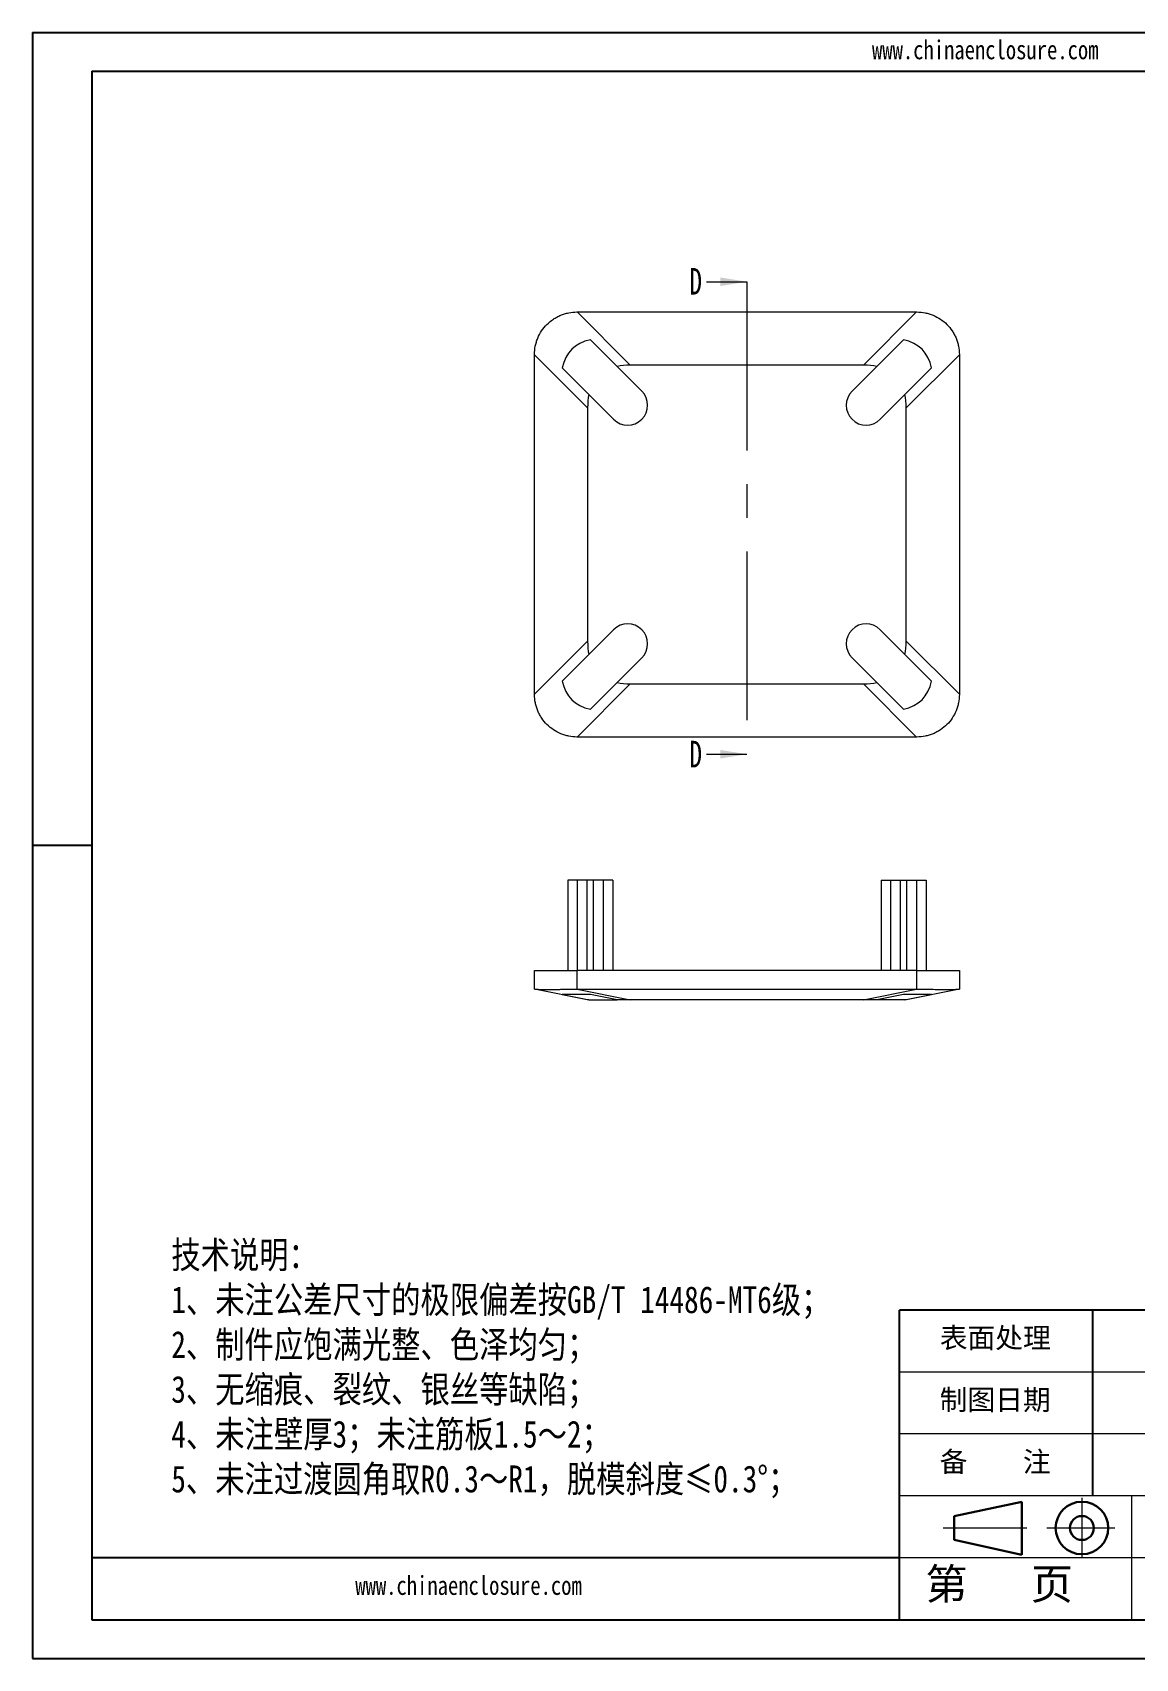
# Model space of a CAD drawing. Header units: millimetres. Extents: x -2962 to -2022, y 1998 to 2304.
# Drawn here: x -2961.5 to -2753.8, y 1998.3 to 2304.3 of the extents above; entities that cross this region are included whole.
import ezdxf

# ---------------------------------------------------------------- set-up
doc = ezdxf.new("R2010")
doc.units = ezdxf.units.MM
doc.linetypes.add('CENTER', pattern=[50.8, 31.75, -6.35, 6.35, -6.35])
doc.linetypes.add('CENTER2', pattern=[28.575, 19.05, -3.175, 3.175, -3.175])
doc.layers.add('文字', color=81, linetype='Continuous')
for name, color, linetype, lineweight in [('粗实线', 7, 'Continuous', 30), ('细实线', 3, 'Continuous', 18), ('细点划线', 2, 'CENTER2', 9)]:
    doc.layers.add(name, color=color, linetype=linetype, lineweight=lineweight)
doc.styles.add('SLDTEXTSTYLE6', font='TXT', dxfattribs={"width": 0.7})
doc.styles.add('宋体', font='', dxfattribs={"width": 0.8, "height": 3.5})
doc.styles.get('宋体').set_extended_font_data('SimSun')

msp = doc.modelspace()

# ---------------------------------------------------------------- linework, layer by layer
for p, q in [((-2961.52, 2304.337), (-2528.666, 2304.337)), ((-2961.52, 2304.337), (-2961.52, 1998.279)), ((-2950.319, 2297.05), (-2535.953, 2297.05)), ((-2950.319, 2297.05), (-2950.319, 2005.566)), ((-2950.319, 2151.308), (-2961.52, 2151.308)), ((-2961.52, 2139.973), (-2961.52, 1998.279)), ((-2710.844, 2063.863), (-2798.289, 2063.863)), ((-2798.289, 2005.566), (-2798.289, 2063.863)), ((-2761.853, 2028.885), (-2761.853, 2063.863)), ((-2798.289, 2017.226), (-2950.319, 2017.226)), ((-2950.319, 2005.566), (-2535.953, 2005.566)), ((-2961.52, 1998.279), (-2528.666, 1998.279)), ((-2961.52, 1998.279), (-2761.125, 1998.279))]:
    msp.add_line(p, q)
at = {"color": 7, "linetype": 'Continuous', "lineweight": 0}
for p, q in [((-2834.589, 2257.423), (-2826.989, 2257.423)), ((-2834.589, 2168.493), (-2826.989, 2168.493))]:
    msp.add_line(p, q, dxfattribs=at)
at = {"color": 1, "linetype": 'CENTER', "lineweight": 0}
msp.add_line((-2826.989, 2257.423), (-2826.989, 2168.493), dxfattribs=at)
at = {"color": 7, "linetype": 'Continuous', "lineweight": 15}
for p, q in [((-2858.989, 2251.731), (-2858.948, 2251.731)), ((-2858.948, 2251.731), (-2848.948, 2241.731)), ((-2858.948, 2251.731), (-2795.029, 2251.731)), ((-2805.029, 2241.731), (-2795.029, 2251.731)), ((-2795.029, 2251.731), (-2794.989, 2251.731)), ((-2851.449, 2241.495), (-2856.449, 2246.495)), ((-2797.528, 2246.495), (-2802.528, 2241.495)), ((-2866.989, 2243.69), (-2866.989, 2243.731)), ((-2856.989, 2233.69), (-2866.989, 2243.69)), ((-2866.989, 2179.772), (-2866.989, 2243.69)), ((-2786.989, 2243.69), (-2796.989, 2233.69)), ((-2786.989, 2243.731), (-2786.989, 2243.69)), ((-2786.989, 2243.69), (-2786.989, 2179.772)), ((-2861.753, 2241.192), (-2856.753, 2236.192)), ((-2846.788, 2236.833), (-2851.449, 2241.495)), ((-2805.029, 2241.731), (-2848.948, 2241.731)), ((-2807.19, 2236.833), (-2802.528, 2241.495)), ((-2797.225, 2236.192), (-2792.225, 2241.192)), ((-2856.753, 2236.192), (-2852.091, 2231.53)), ((-2797.225, 2236.192), (-2801.886, 2231.53)), ((-2856.989, 2233.69), (-2856.989, 2189.772)), ((-2796.989, 2189.772), (-2796.989, 2233.69)), ((-2856.753, 2187.271), (-2852.091, 2191.932)), ((-2797.225, 2187.271), (-2801.886, 2191.932)), ((-2866.989, 2179.772), (-2856.989, 2189.772)), ((-2796.989, 2189.772), (-2786.989, 2179.772)), ((-2856.753, 2187.271), (-2861.753, 2182.271)), ((-2846.788, 2186.629), (-2851.449, 2181.967)), ((-2807.19, 2186.629), (-2802.528, 2181.967)), ((-2792.225, 2182.271), (-2797.225, 2187.271)), ((-2866.989, 2179.731), (-2866.989, 2179.772)), ((-2848.948, 2181.731), (-2858.948, 2171.731)), ((-2856.449, 2176.967), (-2851.449, 2181.967)), ((-2848.948, 2181.731), (-2805.029, 2181.731)), ((-2795.029, 2171.731), (-2805.029, 2181.731)), ((-2802.528, 2181.967), (-2797.528, 2176.967)), ((-2786.989, 2179.772), (-2786.989, 2179.731)), ((-2858.948, 2171.731), (-2858.989, 2171.731)), ((-2795.029, 2171.731), (-2858.948, 2171.731)), ((-2794.989, 2171.731), (-2795.029, 2171.731)), ((-2860.739, 2144.772), (-2860.739, 2127.772)), ((-2858.916, 2144.772), (-2860.739, 2144.772)), ((-2858.916, 2127.772), (-2858.916, 2144.772)), ((-2857.089, 2144.772), (-2858.916, 2144.772)), ((-2855.889, 2144.772), (-2857.089, 2144.772)), ((-2857.089, 2127.772), (-2857.089, 2144.772)), ((-2855.889, 2127.772), (-2855.889, 2144.772)), ((-2854.062, 2144.772), (-2855.889, 2144.772)), ((-2854.062, 2144.772), (-2854.062, 2127.772)), ((-2852.239, 2144.772), (-2854.062, 2144.772)), ((-2852.239, 2144.772), (-2852.239, 2127.772)), ((-2801.739, 2144.772), (-2801.739, 2127.772)), ((-2801.739, 2144.772), (-2799.916, 2144.772)), ((-2799.916, 2127.772), (-2799.916, 2144.772)), ((-2799.916, 2144.772), (-2798.089, 2144.772)), ((-2798.089, 2127.772), (-2798.089, 2144.772)), ((-2798.089, 2144.772), (-2796.889, 2144.772)), ((-2796.889, 2127.772), (-2796.889, 2144.772)), ((-2796.889, 2144.772), (-2795.062, 2144.772)), ((-2795.062, 2144.772), (-2795.062, 2127.772)), ((-2795.062, 2144.772), (-2793.239, 2144.772)), ((-2793.239, 2144.772), (-2793.239, 2127.772)), ((-2866.989, 2127.772), (-2858.989, 2127.772)), ((-2866.989, 2124.272), (-2866.989, 2127.772)), ((-2858.989, 2127.772), (-2858.989, 2124.272)), ((-2794.989, 2127.772), (-2858.989, 2127.772)), ((-2794.989, 2127.772), (-2786.989, 2127.772)), ((-2794.989, 2124.272), (-2794.989, 2127.772)), ((-2786.989, 2127.772), (-2786.989, 2124.272)), ((-2856.989, 2122.272), (-2866.989, 2124.272)), ((-2866.989, 2124.272), (-2866.989, 2124.272)), ((-2858.948, 2124.272), (-2795.029, 2124.272)), ((-2858.948, 2124.272), (-2848.948, 2122.272)), ((-2805.029, 2122.272), (-2795.029, 2124.272)), ((-2786.989, 2124.272), (-2796.989, 2122.272)), ((-2786.989, 2124.272), (-2786.989, 2124.272)), ((-2856.449, 2123.272), (-2861.753, 2123.272)), ((-2861.753, 2123.272), (-2856.753, 2122.272)), ((-2856.753, 2122.272), (-2856.989, 2122.272)), ((-2856.753, 2122.272), (-2852.091, 2122.272)), ((-2851.449, 2122.272), (-2856.449, 2123.272)), ((-2852.091, 2122.272), (-2851.449, 2122.272)), ((-2848.948, 2122.272), (-2851.449, 2122.272)), ((-2805.029, 2122.272), (-2848.948, 2122.272)), ((-2802.528, 2122.272), (-2805.029, 2122.272)), ((-2797.528, 2123.272), (-2802.528, 2122.272)), ((-2801.886, 2122.272), (-2802.528, 2122.272)), ((-2797.225, 2122.272), (-2801.886, 2122.272)), ((-2792.225, 2123.272), (-2797.528, 2123.272)), ((-2797.225, 2122.272), (-2792.225, 2123.272)), ((-2796.989, 2122.272), (-2797.225, 2122.272))]:
    msp.add_line(p, q, dxfattribs=at)
at = {"color": 8, "linetype": 'Continuous', "lineweight": 15}
for p, q in [((-2852.091, 2122.401), (-2852.091, 2122.272)), ((-2801.886, 2122.401), (-2801.886, 2122.272))]:
    msp.add_line(p, q, dxfattribs=at)
at = {"color": 7, "linetype": 'Continuous', "lineweight": 15}
for centre, start, end in [((-2849.439, 2234.182), 225, 45), ((-2804.538, 2234.182), 135, 315), ((-2849.439, 2189.28), 315, 135), ((-2804.538, 2189.28), 45, 225)]:
    msp.add_arc(centre, 3.75, start, end, dxfattribs=at)
for centre, major_axis, ratio, start_param, end_param in [((-2652.929, 2037.671), (207.04, -207.04), 0.140028, 3.0500012, 3.2331841), ((-3001.048, 2037.671), (207.04, 207.04), 0.140028, 6.1915939, 6.3747767), ((-2647.929, 2032.671), (207.04, -207.04), 0.140028, 3.0024692, 3.0500012), ((-3006.048, 2032.671), (207.04, 207.04), 0.140028, 0.0915914, 0.1391234), ((-2647.929, 2032.671), (207.04, -207.04), 0.140028, 3.2331841, 3.2807161), ((-3006.048, 2032.671), (207.04, 207.04), 0.140028, 6.1440619, 6.1915939), ((-2647.929, 2390.791), (207.04, 207.04), 0.140028, 3.0024692, 3.0500012), ((-3006.048, 2390.791), (207.04, -207.04), 0.140028, 0.0915914, 0.1391234), ((-2652.929, 2385.791), (207.04, 207.04), 0.140028, 3.0500012, 3.2331841), ((-3001.048, 2385.791), (207.04, -207.04), 0.140028, 6.1915939, 6.3747767), ((-2647.929, 2390.791), (207.04, 207.04), 0.140028, 3.2331841, 3.2807161), ((-3006.048, 2390.791), (207.04, -207.04), 0.140028, 6.1440619, 6.1915939), ((-2866.989, 2166.084), (57.423, -11.485), 0.70014, 4.989926, 4.9906358), ((-2786.989, 2166.084), (57.423, 11.485), 0.70014, 4.4341422, 4.434852)]:
    msp.add_ellipse(centre, major_axis=major_axis, ratio=ratio, start_param=start_param, end_param=end_param, dxfattribs=at)
for points in [[(-2866.989, 2243.731), (-2866.989, 2244.259), (-2866.937, 2244.779), (-2866.785, 2245.545), (-2866.721, 2245.799), (-2866.569, 2246.301), (-2866.48, 2246.55), (-2866.179, 2247.277), (-2865.934, 2247.736), (-2865.354, 2248.605), (-2865.016, 2249.017), (-2864.279, 2249.755), (-2863.877, 2250.086), (-2863.221, 2250.525), (-2862.994, 2250.661), (-2862.533, 2250.908), (-2862.297, 2251.02), (-2861.816, 2251.219), (-2861.571, 2251.307), (-2861.071, 2251.46), (-2860.814, 2251.524), (-2860.039, 2251.679), (-2859.517, 2251.731), (-2858.989, 2251.731)], [(-2794.989, 2251.731), (-2794.46, 2251.731), (-2793.941, 2251.679), (-2793.175, 2251.527), (-2792.921, 2251.464), (-2792.419, 2251.312), (-2792.169, 2251.222), (-2791.443, 2250.922), (-2790.984, 2250.676), (-2790.115, 2250.096), (-2789.703, 2249.759), (-2788.965, 2249.021), (-2788.634, 2248.619), (-2788.195, 2247.964), (-2788.059, 2247.737), (-2787.812, 2247.275), (-2787.7, 2247.04), (-2787.501, 2246.559), (-2787.412, 2246.313), (-2787.26, 2245.813), (-2787.195, 2245.557), (-2787.041, 2244.782), (-2786.989, 2244.259), (-2786.989, 2243.731)], [(-2858.989, 2171.731), (-2859.517, 2171.731), (-2860.036, 2171.783), (-2860.803, 2171.935), (-2861.056, 2171.998), (-2861.558, 2172.151), (-2861.808, 2172.24), (-2862.534, 2172.541), (-2862.994, 2172.786), (-2863.863, 2173.366), (-2864.275, 2173.704), (-2865.012, 2174.441), (-2865.344, 2174.843), (-2865.782, 2175.499), (-2865.919, 2175.726), (-2866.166, 2176.187), (-2866.277, 2176.423), (-2866.477, 2176.904), (-2866.565, 2177.149), (-2866.717, 2177.649), (-2866.782, 2177.905), (-2866.937, 2178.68), (-2866.989, 2179.203), (-2866.989, 2179.731)], [(-2786.989, 2179.731), (-2786.989, 2179.203), (-2787.041, 2178.683), (-2787.193, 2177.917), (-2787.256, 2177.664), (-2787.408, 2177.161), (-2787.497, 2176.912), (-2787.798, 2176.186), (-2788.044, 2175.726), (-2788.624, 2174.857), (-2788.961, 2174.445), (-2789.699, 2173.707), (-2790.101, 2173.376), (-2790.756, 2172.937), (-2790.983, 2172.801), (-2791.445, 2172.554), (-2791.68, 2172.443), (-2792.161, 2172.243), (-2792.406, 2172.155), (-2792.907, 2172.002), (-2793.163, 2171.938), (-2793.938, 2171.783), (-2794.46, 2171.731), (-2794.989, 2171.731)], [(-2866.989, 2124.272), (-2866.989, 2124.273), (-2866.937, 2124.268), (-2866.785, 2124.258), (-2866.721, 2124.254), (-2866.569, 2124.246), (-2866.48, 2124.241), (-2866.179, 2124.229), (-2865.934, 2124.221), (-2865.354, 2124.211), (-2865.016, 2124.208), (-2864.279, 2124.208), (-2863.877, 2124.211), (-2863.221, 2124.218), (-2862.994, 2124.222), (-2862.533, 2124.229), (-2862.297, 2124.233), (-2861.816, 2124.241), (-2861.571, 2124.245), (-2861.071, 2124.253), (-2860.814, 2124.257), (-2860.039, 2124.268), (-2859.517, 2124.273), (-2858.989, 2124.272)], [(-2794.989, 2124.272), (-2794.46, 2124.273), (-2793.941, 2124.268), (-2793.175, 2124.258), (-2792.921, 2124.254), (-2792.419, 2124.246), (-2792.169, 2124.241), (-2791.443, 2124.229), (-2790.984, 2124.221), (-2790.115, 2124.211), (-2789.703, 2124.208), (-2788.965, 2124.208), (-2788.634, 2124.211), (-2788.195, 2124.218), (-2788.059, 2124.222), (-2787.812, 2124.229), (-2787.7, 2124.233), (-2787.501, 2124.241), (-2787.412, 2124.245), (-2787.26, 2124.253), (-2787.195, 2124.257), (-2787.041, 2124.268), (-2786.989, 2124.273), (-2786.989, 2124.272)]]:
    msp.add_open_spline(points, degree=3, knots=[0, 0, 0, 0, 0.125, 0.125, 0.1875, 0.1875, 0.25, 0.25, 0.375, 0.375, 0.5, 0.5, 0.625, 0.625, 0.6875, 0.6875, 0.75, 0.75, 0.8125, 0.8125, 0.875, 0.875, 1, 1, 1, 1], dxfattribs=at)
at = {"color": 7, "linetype": 'Continuous', "lineweight": 0}
for points in [[(-2826.989, 2257.423), (-2831.989, 2258.223), (-2831.989, 2256.623)], [(-2826.989, 2168.493), (-2831.989, 2169.293), (-2831.989, 2167.693)]]:
    msp.add_solid(points, dxfattribs=at)
at = {"layer": '粗实线', "color": 7}
for p, q in [((-2775.246, 2027.794), (-2787.985, 2025.094)), ((-2775.246, 2027.794), (-2775.246, 2017.81)), ((-2787.985, 2025.094), (-2787.985, 2020.589)), ((-2787.985, 2020.589), (-2775.246, 2017.81))]:
    msp.add_line(p, q, dxfattribs=at)
for radius in [4.953, 2.253]:
    msp.add_circle((-2763.907, 2022.841), radius, dxfattribs=at)
at = {"layer": '细实线', "color": 7}
for p, q in [((-2710.844, 2052.204), (-2798.289, 2052.204)), ((-2710.844, 2040.544), (-2798.289, 2040.544)), ((-2535.953, 2028.885), (-2798.289, 2028.885)), ((-2754.566, 2028.885), (-2754.566, 2005.566)), ((-2710.844, 2017.226), (-2798.289, 2017.226))]:
    msp.add_line(p, q, dxfattribs=at)
at = {"layer": '细点划线', "color": 7}
for p, q in [((-2763.907, 2028.543), (-2763.907, 2017.226)), ((-2790.016, 2022.841), (-2774.27, 2022.841)), ((-2770.531, 2022.841), (-2757.73, 2022.841))]:
    msp.add_line(p, q, dxfattribs=at)

# ---------------------------------------------------------------- texts
at = {"color": 7, "linetype": 'Continuous', "char_height": 5, "attachment_point": 1, "style": 'SLDTEXTSTYLE6'}
for insert in [(-2837.826, 2260.005), (-2837.825, 2171.01)]:
    msp.add_mtext('D', dxfattribs=dict(at, insert=insert))
at = {"char_height": 3.83438, "width": 2179.26897, "attachment_point": 1}
for s, insert in [('{\\fSimHei|b0|i0|c134|p49;表面处理}', (-2790.685, 2060.554)), ('{\\fSimHei|b0|i0|c134|p49;制图日期}', (-2790.685, 2048.895)), ('{\\fSimHei|b0|i0|c134|p49;备    注}', (-2790.685, 2037.235))]:
    msp.add_mtext(s, dxfattribs=dict(at, insert=insert))
at = {"layer": '文字', "color": 0, "attachment_point": 1, "style": '宋体'}
for s, insert, char_height, width in [('www.chinaenclosure.com', (-2803.438, 2302.868), 3.56258, 62.59113), ('{\\H1.111x;技术说明：\\P1、未注公差尺寸的极限偏差按GB/T 14486-MT6级；\\P2、制件应饱满光整、色泽均匀；\\P3、无缩痕、裂纹、银丝等缺陷；\\P4、未注壁厚3；未注筋板1.5～2；\\P5、未注过渡圆角取R0.3～R1，脱模斜度≤0.3%%D；}', (-2935.386, 2076.784), 4.55444, 165.88785), ('www.chinaenclosure.com', (-2900.74, 2013.814), 3.56258, 62.59113)]:
    msp.add_mtext(s, dxfattribs=dict(at, insert=insert, char_height=char_height, width=width))
at = {"layer": '细实线', "color": 7, "insert": (-2793.383, 2015.222), "char_height": 5.82968, "width": 43.72259, "attachment_point": 1}
msp.add_mtext('{\\fSimSun|b0|i0|c134|p54;第   页}', dxfattribs=at)

doc.saveas('drawing.dxf')
